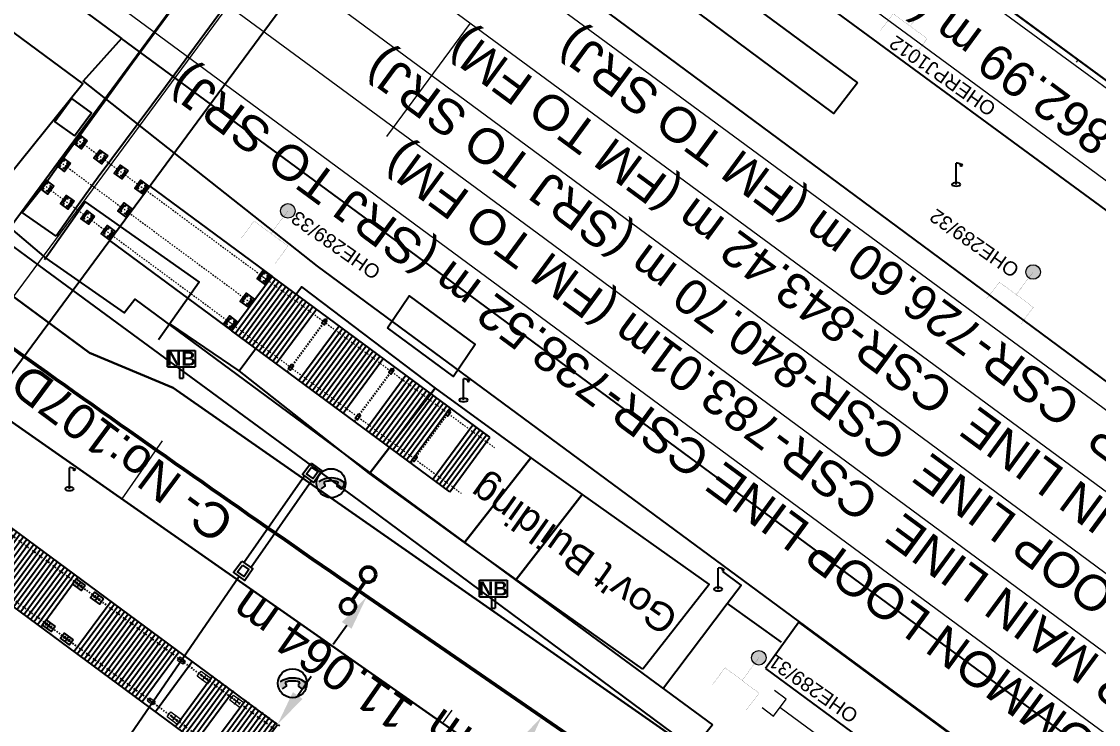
# Model space of a CAD drawing. Header units: metres. Extents: x 644418 to 1306172, y 3366650 to 6747308.
# Drawn here: x 652987.1 to 653063.5, y 3373683.4 to 3373733.2 of the extents above; entities that cross this region are included whole.
import ezdxf
from ezdxf.enums import TextEntityAlignment as Align

# ---------------------------------------------------------------- set-up
doc = ezdxf.new("R2010")
doc.units = ezdxf.units.M
doc.header["$MEASUREMENT"] = 0
doc.linetypes.add('CENTER', pattern=[2, 1.25, -0.25, 0.25, -0.25])
doc.linetypes.add('HIDDEN', pattern=[0.375, 0.25, -0.125])
doc.layers.get('Defpoints').update_dxf_attribs({"lineweight": 0})
for name, color, linetype in [('AA_P_CEN_0.05', 2, 'CENTER'), ('AA_P_CON_0.30', 1, 'Continuous'), ('BASE PLATE', 1, 'Continuous'), ('C-ROAD-CNTR-N', 92, 'Continuous'), ('col', 7, 'Continuous'), ('COMPOUND_WALL', 251, 'Continuous'), ('Dimension', 10, 'Continuous'), ('FOOTPATH', 251, 'Continuous'), ('GOVT_BUILDING', 251, 'Continuous'), ('GRILL', 251, 'Continuous'), ('LAMP_POST', 7, 'Continuous'), ('NAME_BOARD', 251, 'Continuous'), ('PLATFORM', 7, 'Continuous'), ('PROPOSED DFCC FORMATION LINE', 187, 'Continuous'), ('RETAINING_WALL', 142, 'Continuous'), ('SHED', 252, 'Continuous'), ('STEPS', 7, 'Continuous'), ('Telephone_Pole', 251, 'Continuous'), ('TOPO_TELEPHONE_POLE', 8, 'Continuous'), ('TOPO_TEXT', 251, 'Continuous')]:
    doc.layers.add(name, color=color, linetype=linetype)
for name, color, linetype, lineweight in [('Existing Chainage', 7, 'Continuous', 0), ('Existing IR Track', 143, 'Continuous', 0), ('IR Proposed Chainage', 190, 'Continuous', 0), ('IR Proposed Curve_Details', 190, 'Continuous', 0), ('OHE MAST', 8, 'Continuous', 0), ('OHE MAST TEXT', 8, 'Continuous', 0), ('pro Center line', 7, 'Continuous', 0), ('PROPOSED DFCC TOE LINE', 239, 'Continuous', 0), ('PROPOSED DFCC TOE SLOPES', 239, 'Continuous', 0), ('PROPOSED DFCC TOE SLOPES - Cut & Connection', 239, 'Continuous', 0), ("RAJPURA STN. SRJ's", 251, 'Continuous', 0), ('st-obj', 4, 'Continuous', 20)]:
    doc.layers.add(name, color=color, linetype=linetype, lineweight=lineweight)
doc.styles.add('NB', font='swissbo.ttf', dxfattribs={"height": 1.5})
doc.styles.get("Standard").update_dxf_attribs({"font": 'arial.ttf'})
doc.styles.add('Style-Arial', font='arial.ttf')
doc.dimstyles.new('DIM', dxfattribs={"dimtxt": 2.5, "dimasz": 2.5, "dimexe": 0.18, "dimexo": 0.0625, "dimgap": 0.09, "dimtad": 0, "dimtih": 1, "dimtoh": 1, "dimdec": 3, "dimzin": 0, "dimdsep": 46, "dimtxsty": 'Standard', "dimcen": 0.09, "dimadec": 0, "dimazin": 0, "dimtfac": 1, "dimtdec": 3, "dimtofl": 0, "dimtmove": 0, "dimatfit": 3, "dimfxl": 1, "dimtolj": 1, "dimtzin": 0, "dimarcsym": 0})

# ---------------------------------------------------------------- blocks, each defined once
blk = doc.blocks.new('LP')
for points in [[(0, 0), (0, 1.501)], [(0.252, 1.35), (0.436, 1.35)]]:
    blk.add_lwpolyline(points)
for centre, radius, start, end in [((0.066, 0.986), 0.519, 57.64249, 97.31648), ((0.344, 1.331), 0.094, 11.70118, 168.04763)]:
    blk.add_arc(centre, radius, start, end)
blk.add_ellipse((0.345, 1.357), major_axis=(0.0017, 0.0438), ratio=0.461056, start_param=1.74022, end_param=4.575836)
at = {"extrusion": (0, 0, -1)}
blk.add_ellipse((0, 0.005), major_axis=(0.308, 0), ratio=0.400495, dxfattribs=at)
blk = doc.blocks.new('NB')
for p, q in [((-0.976, 0.818), (-0.976, 1.983)), ((-0.976, 1.983), (0.976, 1.983)), ((0.976, 1.983), (0.976, 0.818)), ((-0.976, 0.818), (0.976, 0.818)), ((-0.132, 0.818), (-0.132, 0)), ((0.132, 0.818), (0.132, 0)), ((-0.132, 0), (0.132, 0))]:
    blk.add_line(p, q)
at = {"style": 'NB', "width": 1.025371}
blk.add_text('NB', height=0.9883, dxfattribs=at).set_placement((0, 1.4), align=Align.MIDDLE)
blk = doc.blocks.new('TP')
at = {"layer": 'Telephone_Pole'}
blk.add_hatch(color=8, dxfattribs=at).paths.add_polyline_path([(0.49, 0.079, -0.516403), (0.502, 0.041, 0.157799), (0.417, -0.191, 0.257253), (0.428, -0.213), (0.701, -0.401, 0.297943), (0.73, -0.402, 0.213635), (0.941, -0.089, 0.292624), (0.86, 0.104, 0.314672), (-0.86, 0.095, 0.297888), (-0.938, -0.102, 0.205841), (-0.73, -0.402, 0.297943), (-0.701, -0.401), (-0.428, -0.213, 0.257253), (-0.417, -0.191, 0.155164), (-0.499, 0.038, -0.510878), (-0.488, 0.076, -0.167449)])
at = {"layer": 'Telephone_Pole', "color": 8}
for p, q in [((-0.701, -0.401), (-0.428, -0.213)), ((-0.442, -0.218), (-0.442, -0.218)), ((0.701, -0.401), (0.428, -0.213)), ((0.442, -0.218), (0.442, -0.218))]:
    blk.add_line(p, q, dxfattribs=at)
blk.add_circle((0, 0), 1.03, dxfattribs=at)
for centre, radius, start, end in [((0.006, -1.131), 1.502, 55.36592, 125.23532), ((-0.48, 0.053), 0.0243, 109.21809, 217.46399), ((-0.818, -0.206), 0.402, 2.18439, 37.46399), ((0.006, -1.342), 1.502, 71.19434, 109.21809), ((0.818, -0.206), 0.402, 141.94645, 177.81561), ((0.483, 0.056), 0.0243, 321.94645, 71.19434), ((0.749, -0.055), 0.194, 350.12305, 55.36592), ((-0.442, -0.192), 0.0258, 304.47763, 2.18439), ((0.442, -0.192), 0.0258, 177.81561, 235.52237), ((0.716, -0.38), 0.0258, 235.52237, 301.88655), ((0.486, -0.009), 0.462, 301.88655, 350.12305)]:
    blk.add_arc(centre, radius, start, end, dxfattribs=at)
blk = doc.blocks.new('OHE MAST')
h = blk.add_hatch(color=256)
edge = h.paths.add_edge_path()
edge.add_arc((0, 0), 0.514, 0, 360)
at = {"const_width": 0.01, "flags": 128}
for points in [[(1.5, 3.5), (1.5, 2), (-1.5, 2), (-1.5, 3.5)], [(0, 2), (0, 0)]]:
    blk.add_lwpolyline(points, dxfattribs=at)
blk.add_circle((0, 0), 0.514)
blk = doc.blocks.new('*D1954')
at = {"layer": 'Defpoints', "color": 0, "transparency": 16777216}
for p in [(653011.621, 3373692.428), (653011.621, 3373692.428), (653005.288, 3373683.355, 1232.384)]:
    blk.add_point(p, dxfattribs=at)
at = {"layer": 'Dimension', "color": 0, "lineweight": -2, "transparency": 16777216}
for p, q in [((653011.672, 3373692.392), (653011.768, 3373692.325)), ((653010.19, 3373690.378), (653009.237, 3373689.012)), ((653006.719, 3373685.405), (653007.672, 3373686.771)), ((653005.339, 3373683.319), (653005.436, 3373683.252))]:
    blk.add_line(p, q, dxfattribs=at)
at = {"layer": 'Dimension', "color": 0, "transparency": 16777216}
for points in [[(653009.848, 3373690.616), (653010.532, 3373690.139), (653011.621, 3373692.428)], [(653006.377, 3373685.644), (653007.061, 3373685.167), (653005.288, 3373683.355)]]:
    blk.add_solid(points, dxfattribs=at)
at = {"layer": 'Dimension', "color": 0, "lineweight": 0, "transparency": 16777216, "insert": (653008.454, 3373687.891), "char_height": 2.5, "attachment_point": 5, "rotation": 145}
blk.add_mtext('\\A1;11.064 m', dxfattribs=at)
blk = doc.blocks.new('*D1967')
at = {"layer": 'Defpoints', "color": 0, "transparency": 16777216}
for p in [(653024.016, 3373683.895), (653024.016, 3373683.895), (653018.688, 3373676.061)]:
    blk.add_point(p, dxfattribs=at)
at = {"layer": 'Dimension', "color": 0, "lineweight": -2, "transparency": 16777216}
for p, q in [((653023.965, 3373683.93), (653023.868, 3373683.996)), ((653022.61, 3373681.828), (653022.121, 3373681.108)), ((653020.094, 3373678.128), (653020.584, 3373678.848)), ((653018.636, 3373676.096), (653018.539, 3373676.162))]:
    blk.add_line(p, q, dxfattribs=at)
at = {"layer": 'Dimension', "color": 0, "transparency": 16777216}
for points in [[(653022.266, 3373682.062), (653022.955, 3373681.594), (653024.016, 3373683.895)], [(653019.749, 3373678.363), (653020.439, 3373677.894), (653018.688, 3373676.061)]]:
    blk.add_solid(points, dxfattribs=at)
at = {"layer": 'Dimension', "color": 0, "lineweight": 0, "transparency": 16777216, "insert": (653021.352, 3373679.978), "char_height": 2.5, "attachment_point": 5, "rotation": 145}
blk.add_mtext('\\A1;9.475 m', dxfattribs=at)
blk = doc.blocks.new('hUME')
at = {"color": 6, "elevation": 267.597}
blk.add_lwpolyline([(653122.545, 3373621.784), (653123.318, 3373621.235), (653122.75, 3373620.412), (653121.938, 3373620.995), (653122.54, 3373621.777)], dxfattribs=at)
at = {"color": 6}
for points in [[(653117.787, 3373614.738), (653122.106, 3373620.931)], [(653118.279, 3373614.395), (653122.598, 3373620.587)], [(653117.647, 3373614.841), (653118.419, 3373614.292), (653117.852, 3373613.468), (653117.04, 3373614.052), (653117.641, 3373614.834)]]:
    blk.add_lwpolyline(points, dxfattribs=at)
at = {"color": 6, "elevation": 267.597}
blk.add_lwpolyline([(653122.586, 3373621.51), (653123.041, 3373621.186), (653122.701, 3373620.693), (653122.223, 3373621.037)], close=True, dxfattribs=at)
at = {"color": 6}
blk.add_lwpolyline([(653117.688, 3373614.566), (653118.143, 3373614.243), (653117.803, 3373613.75), (653117.324, 3373614.094)], close=True, dxfattribs=at)
blk = doc.blocks.new('A$C23ec8c73')
at = {"layer": 'BASE PLATE', "elevation": -86491}
blk.add_lwpolyline([(350, 350), (-350, 350), (-350, -350), (350, -350)], close=True, dxfattribs=at)
at = {"layer": 'col', "color": 1, "ltscale": 1.5, "elevation": -86491}
for points in [[(206, 204, 0.373119), (191, 216), (-191, 216, 0.373119), (-206, 204), (-217, 131, -0.373119), (-224, 125), (-225, 125), (-225, 225), (225, 225), (225, 125), (224, 125, -0.373119), (217, 131)], [(206, -204, -0.373119), (191, -216), (-191, -216, -0.373119), (-206, -204), (-217, -131, 0.373119), (-224, -125), (-225, -125), (-225, -225), (225, -225), (225, -125), (224, -125, 0.373119), (217, -131)]]:
    blk.add_lwpolyline(points, format="xyb", close=True, dxfattribs=at)
blk = doc.blocks.new('PD6')
at = {"color": 0, "elevation": -379564}
blk.add_lwpolyline([(778187, -183807), (778139, -183801, -0.373885), (778127, -183787), (778127, -183666), (778127, -183545, -0.373885), (778139, -183531), (778187, -183525, 0.373885), (778193, -183518), (778193, -183516), (778123, -183516), (778053, -183516), (778053, -183518, 0.373885), (778059, -183525), (778108, -183531, -0.373885), (778120, -183545), (778120, -183666), (778120, -183787, -0.373885), (778108, -183801), (778059, -183807, 0.373885), (778053, -183814), (778053, -183816), (778123, -183816), (778193, -183816), (778193, -183814, 0.373885), (778187, -183807)], format="xyb", dxfattribs=at)
at = {"layer": 'st-obj', "color": 0, "linetype": 'Continuous', "elevation": -379564}
blk.add_lwpolyline([(777973, -183441), (778273, -183441), (778273, -183891), (777973, -183891)], close=True, dxfattribs=at)
blk = doc.blocks.new('*U7213')
at = {"color": 1}
blk.add_line((2200, 0), (-2200, 0), dxfattribs=at)
blk = doc.blocks.new('*U7214')
at = {"color": 0, "linetype": 'ByBlock', "lineweight": -2}
for p in [(0, 0), (0, -300), (0, -600), (0, -900), (0, -1200), (0, -1500), (0, -1800), (0, -2100), (0, -2400), (0, -2700), (0, -3000), (0, -3300), (0, -3600), (0, -3900), (0, -4200), (0, -4500), (0, -4800), (0, -5100), (0, -5400), (0, -5700), (0, -6000), (0, -6300), (0, -6600), (0, -6900), (0, -7200), (0, -7500)]:
    blk.add_blockref('*U7213', p, dxfattribs=at)
blk = doc.blocks.new('*U7215')
at = {"color": 1}
blk.add_line((2200, 0), (-2200, 0), dxfattribs=at)
blk = doc.blocks.new('*U7216')
at = {"color": 0, "linetype": 'ByBlock', "lineweight": -2}
for p in [(0, 0), (0, -300), (0, -600), (0, -900), (0, -1200), (0, -1500), (0, -1800), (0, -2100), (0, -2400), (0, -2700), (0, -3000), (0, -3300), (0, -3600), (0, -3900), (0, -4200), (0, -4500), (0, -4800)]:
    blk.add_blockref('*U7215', p, dxfattribs=at)
at = {"color": 0, "linetype": 'ByBlock', "lineweight": -2, "transparency": 16777216}
for p in [(0, -5100), (0, -5400), (0, -5700), (0, -6000)]:
    blk.add_blockref('*U7215', p, dxfattribs=at)
blk = doc.blocks.new('*U7217')
at = {"color": 1}
blk.add_line((2200, 0), (-2200, 0), dxfattribs=at)
blk = doc.blocks.new('*U7218')
at = {"color": 0, "linetype": 'ByBlock', "lineweight": -2}
for p in [(0, 0), (0, -300), (0, -600), (0, -900), (0, -1200), (0, -1500), (0, -1800)]:
    blk.add_blockref('*U7217', p, dxfattribs=at)
blk = doc.blocks.new('*U7219')
at = {"color": 1}
blk.add_line((2200, 0), (-2200, 0), dxfattribs=at)
blk = doc.blocks.new('*U7220')
at = {"color": 0, "linetype": 'ByBlock', "lineweight": -2}
for p in [(0, 0), (0, -300), (0, -600), (0, -900), (0, -1200), (0, -1500), (0, -1800)]:
    blk.add_blockref('*U7219', p, dxfattribs=at)
at = {"color": 0, "linetype": 'ByBlock', "lineweight": -2, "transparency": 16777216}
for p in [(0, -2100), (0, -2400), (0, -2700)]:
    blk.add_blockref('*U7219', p, dxfattribs=at)
blk = doc.blocks.new('tatit')
at = {"layer": 'AA_P_CEN_0.05', "ltscale": 0.3}
for p, q in [((71690, -341574, 20514), (71690, -311395, 20514)), ((75290, -335164, 20514), (75290, -311703, 20514)), ((75290, -341574, 251255), (75290, -335164, 251255))]:
    blk.add_line(p, q, dxfattribs=at)
at = {"layer": 'AA_P_CEN_0.05', "color": 1, "linetype": 'HIDDEN', "lineweight": 30, "ltscale": 3}
for points, elevation in [([(96208, -327299), (101008, -327299)], -109302), ([(96208, -333199), (101008, -333199)], -109302), ([(96208, -338192), (101008, -338192)], 59183)]:
    blk.add_lwpolyline(points, dxfattribs=dict(at, elevation=elevation))
at = {"layer": 'AA_P_CON_0.30'}
for p, q in [((70915, -305374, 181753), (160762, -305374, 205967)), ((160762, -311624, 205967), (70915, -311624, 181753)), ((71290, -341574, 1388225), (71290, -311599, 91581)), ((75690, -341574, 1920247), (75690, -311599, 38985)), ((96208, -311624, 20514), (96208, -322399, 20514)), ((101008, -311624, 20514), (101008, -322399, 20514)), ((101008, -322399, 437013), (96208, -322399, 442746)), ((71954, -324364, 172050), (71416, -324364, 172050)), ((75554, -324364, 172050), (75016, -324364, 172050)), ((71954, -325964, 172050), (71416, -325964, 172050)), ((75554, -325964, 172050), (75016, -325964, 172050)), ((71290, -334056, 465691), (75690, -334056, 465691)), ((71290, -341574, 465691), (75690, -341574, 465691))]:
    blk.add_line(p, q, dxfattribs=at)
for points, elevation in [([(96208, -341599), (96208, -322399)], -44394), ([(96208, -322699), (101008, -322699)], -44394), ([(101008, -341599), (101008, -322399)], 20514), ([(96208, -322999), (101008, -322999)], -44394), ([(96208, -323299), (101008, -323299)], -44394), ([(96208, -323599), (101008, -323599)], -44394), ([(96208, -323899), (101008, -323899)], -44394), ([(96208, -324199), (101008, -324199)], -44394), ([(96208, -324199), (101008, -324199)], -44394), ([(96208, -324499), (101008, -324499)], -44394), ([(96208, -324799), (101008, -324799)], -44394), ([(96208, -324799), (101008, -324799)], -44394), ([(96208, -325099), (101008, -325099)], -44394), ([(96208, -325399), (101008, -325399)], -44394), ([(96208, -325699), (101008, -325699)], -44394), ([(96208, -325999), (101008, -325999)], -44394), ([(96208, -326299), (101008, -326299)], -44394), ([(96208, -328299), (101008, -328299)], -44394), ([(96208, -328599), (101008, -328599)], -44394), ([(96208, -328899), (101008, -328899)], -44394), ([(96208, -329199), (101008, -329199)], -44394), ([(96208, -329499), (101008, -329499)], -44394), ([(96208, -329499), (101008, -329499)], -44394), ([(96208, -329799), (101008, -329799)], -44394), ([(96208, -330099), (101008, -330099)], -44394), ([(96208, -330399), (101008, -330399)], -44394), ([(96208, -330699), (101008, -330699)], -44394), ([(96208, -330999), (101008, -330999)], -44394), ([(96208, -331299), (101008, -331299)], -44394), ([(96208, -331299), (101008, -331299)], -44394), ([(96208, -331599), (101008, -331599)], -44394), ([(96208, -331899), (101008, -331899)], -44394), ([(96208, -332199), (101008, -332199)], -44394), ([(96208, -334199), (101008, -334199)], -109302), ([(96208, -334199), (101008, -334199)], -109302), ([(96208, -334499), (101008, -334499)], -109302), ([(96208, -334799), (101008, -334799)], -109302), ([(96208, -335099), (101008, -335099)], -109302), ([(96208, -335399), (101008, -335399)], -109302), ([(96208, -335699), (101008, -335699)], -109302), ([(96208, -335699), (101008, -335699)], -109302), ([(96208, -335999), (101008, -335999)], -109302), ([(96208, -336299), (101008, -336299)], -109302), ([(96208, -336599), (101008, -336599)], -109302), ([(96208, -336899), (101008, -336899)], -109302), ([(96208, -337199), (101008, -337199)], -109302), ([(96208, -337499), (101008, -337499)], -109302), ([(96208, -337499), (101008, -337499)], -109302), ([(96208, -337799), (101008, -337799)], -109302), ([(96208, -338099), (101008, -338099)], -109302), ([(96208, -340099), (101008, -340099)], -109302), ([(96208, -340399), (101008, -340399)], -109302), ([(101008, -341599), (101008, -340099)], -44394), ([(96208, -340699), (101008, -340699)], -109302), ([(96208, -340999), (101008, -340999)], -109302), ([(96208, -341299), (101008, -341299)], -109302), ([(96208, -341599), (101008, -341599)], -109302)]:
    blk.add_lwpolyline(points, dxfattribs=dict(at, elevation=elevation))
for points, elevation in [([(71915, -324764), (71465, -324764), (71465, -323964), (71915, -323964)], 172050), ([(75515, -324764), (75065, -324764), (75065, -323964), (75515, -323964)], 172050), ([(71915, -326364), (71465, -326364), (71465, -325564), (71915, -325564)], 172050), ([(75515, -326364), (75065, -326364), (75065, -325564), (75515, -325564)], 172050), ([(96433, -327199), (96783, -327199), (96783, -327399), (96433, -327399)], -44394), ([(100783, -327199), (100433, -327199), (100433, -327399), (100783, -327399)], -44394), ([(96433, -333099), (96783, -333099), (96783, -333299), (96433, -333299)], -44394), ([(100783, -333099), (100433, -333099), (100433, -333299), (100783, -333299)], -44394), ([(96433, -338092), (96783, -338092), (96783, -338292), (96433, -338292)], 124090), ([(100783, -338092), (100433, -338092), (100433, -338292), (100783, -338292)], 124090)]:
    blk.add_lwpolyline(points, close=True, dxfattribs=dict(at, elevation=elevation))
at = {"layer": 'AA_P_CON_0.30', "elevation": 172050}
for points in [[(71620, -324564), (71760, -324564), (71760, -324563, 0.369939), (71754, -324556), (71705, -324548, -0.369939), (71693, -324535), (71693, -324193, -0.369939), (71705, -324179), (71754, -324172, 0.369939), (71760, -324165), (71760, -324164), (71620, -324164), (71620, -324165, 0.369939), (71626, -324172), (71674, -324179, -0.369939), (71686, -324193), (71686, -324535, -0.369939), (71674, -324548), (71626, -324556, 0.369939), (71620, -324563)], [(75220, -324564), (75360, -324564), (75360, -324563, 0.369939), (75354, -324556), (75305, -324548, -0.369939), (75293, -324535), (75293, -324193, -0.369939), (75305, -324179), (75354, -324172, 0.369939), (75360, -324165), (75360, -324164), (75220, -324164), (75220, -324165, 0.369939), (75226, -324172), (75274, -324179, -0.369939), (75286, -324193), (75286, -324535, -0.369939), (75274, -324548), (75226, -324556, 0.369939), (75220, -324563)], [(71620, -326164), (71760, -326164), (71760, -326163, 0.369939), (71754, -326156), (71705, -326148, -0.369939), (71693, -326135), (71693, -325793, -0.369939), (71705, -325779), (71754, -325772, 0.369939), (71760, -325765), (71760, -325764), (71620, -325764), (71620, -325765, 0.369939), (71626, -325772), (71674, -325779, -0.369939), (71686, -325793), (71686, -326135, -0.369939), (71674, -326148), (71626, -326156, 0.369939), (71620, -326163)], [(75220, -326164), (75360, -326164), (75360, -326163, 0.369939), (75354, -326156), (75305, -326148, -0.369939), (75293, -326135), (75293, -325793, -0.369939), (75305, -325779), (75354, -325772, 0.369939), (75360, -325765), (75360, -325764), (75220, -325764), (75220, -325765, 0.369939), (75226, -325772), (75274, -325779, -0.369939), (75286, -325793), (75286, -326135, -0.369939), (75274, -326148), (75226, -326156, 0.369939), (75220, -326163)]]:
    blk.add_lwpolyline(points, format="xyb", close=True, dxfattribs=at)
at = {"layer": 'pro Center line', "color": 2, "linetype": 'CENTER', "lineweight": 0}
for p, q in [((96608, -305330, -740682), (96608, -322324, -139516)), ((98608, -305330, -368132), (98608, -322324, 233033)), ((100608, -305330, 4417), (100608, -322324, 605582)), ((96608, -321649, -44394), (96608, -342309, -44394)), ((100608, -321649, -44394), (100608, -342309, -44394))]:
    blk.add_line(p, q, dxfattribs=at)
at = {"layer": 'pro Center line', "color": 2, "lineweight": 0}
blk.add_line((62391, -308499, 181753), (165582, -308499, 206086), dxfattribs=at)
at = {"layer": 'st-obj', "color": 1, "linetype": 'Continuous'}
for p, q in [((71954, -335414, -269160), (71416, -335414, -269160)), ((75554, -335414, 176017), (75016, -335414, 176017)), ((75026, -338279, -1118623), (75563, -338279, -1118623))]:
    blk.add_line(p, q, dxfattribs=at)
for points, elevation in [([(71915, -335864), (71465, -335864), (71465, -334964), (71915, -334964)], -269160), ([(75515, -335864), (75065, -335864), (75065, -334964), (75515, -334964)], 176017), ([(75515, -338729), (75065, -338729), (75065, -337829), (75515, -337829)], -1118623)]:
    blk.add_lwpolyline(points, close=True, dxfattribs=dict(at, elevation=elevation))
for points, elevation in [([(71620, -335664), (71760, -335664), (71760, -335663, 0.369939), (71754, -335656), (71705, -335648, -0.369939), (71693, -335635), (71693, -335193, -0.369939), (71705, -335179), (71754, -335172, 0.369939), (71760, -335165), (71760, -335164), (71620, -335164), (71620, -335165, 0.369939), (71626, -335172), (71674, -335179, -0.369939), (71686, -335193), (71686, -335635, -0.369939), (71674, -335648), (71626, -335656, 0.369939), (71620, -335663)], -269160), ([(75220, -335664), (75360, -335664), (75360, -335663, 0.369939), (75354, -335656), (75305, -335648, -0.369939), (75293, -335635), (75293, -335193, -0.369939), (75305, -335179), (75354, -335172, 0.369939), (75360, -335165), (75360, -335164), (75220, -335164), (75220, -335165, 0.369939), (75226, -335172), (75274, -335179, -0.369939), (75286, -335193), (75286, -335635, -0.369939), (75274, -335648), (75226, -335656, 0.369939), (75220, -335663)], 176017), ([(75220, -338529), (75360, -338529), (75360, -338528, 0.369939), (75354, -338521), (75305, -338513, -0.369939), (75293, -338500), (75293, -338058, -0.369939), (75305, -338044), (75354, -338037, 0.369939), (75360, -338030), (75360, -338029), (75220, -338029), (75220, -338030, 0.369939), (75226, -338037), (75274, -338044, -0.369939), (75286, -338058), (75286, -338500, -0.369939), (75274, -338513), (75226, -338521, 0.369939), (75220, -338528)], -1118623)]:
    blk.add_lwpolyline(points, format="xyb", close=True, dxfattribs=dict(at, elevation=elevation))
at = {"color": 4, "xscale": -1, "rotation": 180}
for p in [(96608, -305799, -724584), (98608, -305799, -352035), (100608, -305799, 107005), (96608, -307599, -662727), (100608, -307599, 168863), (96608, -309399, -600869), (100608, -309399, 230720), (96608, -311199, -539012), (98608, -311199, -166463), (100608, -311199, 206086), (96608, -321974, -379330), (98608, -321974, -6781), (100608, -321974, 365768)]:
    blk.add_blockref('A$C23ec8c73', p, dxfattribs=at)
at = {"color": 1}
for name, p in [('*U7214', (73490, -316489, 1178868)), ('*U7216', (73490, -326907, 1178868)), ('*U7218', (73541, -335843, 1625989)), ('*U7220', (73541, -338729, -1118623))]:
    blk.add_blockref(name, p, dxfattribs=at)
at = {"layer": 'st-obj', "color": 1, "linetype": 'Continuous'}
for p in [(-706434, -149738, 767164), (-702834, -149738, 767164)]:
    blk.add_blockref('PD6', p, dxfattribs=at)

msp = doc.modelspace()

# ---------------------------------------------------------------- linework, layer by layer
at = {"color": 6}
msp.add_line((653002.5624, 3373693.8506), (652978.504, 3373658.8291), dxfattribs=at)
at = {"layer": 'C-ROAD-CNTR-N', "color": 190, "linetype": 'Continuous', "lineweight": 50, "flags": 128}
msp.add_lwpolyline([(653011.0449, 3373692.8242, -0.0072579), (652969.6208, 3373722.2339)], format="xyb", dxfattribs=at)
for points in [[(653010.5871, 3373692.1639), (653011.5027, 3373693.4847)], [(653100.9757, 3373630.92), (653011.0449, 3373692.8242)]]:
    msp.add_lwpolyline(points, dxfattribs=at)
at = {"layer": 'C-ROAD-CNTR-N', "color": 190, "linetype": 'Continuous', "lineweight": 50}
for centre in [(653011.715, 3373693.9766), (653010.2819, 3373691.7236)]:
    msp.add_circle(centre, 0.5357, dxfattribs=at)
at = {"layer": 'COMPOUND_WALL', "linetype": 'Continuous'}
msp.add_polyline3d([(653002.559, 3373708.426, 271.221), (652997.695, 3373711.737, 271.038)], dxfattribs=at)
at = {"layer": 'Existing Chainage', "color": 0, "linetype": 'Continuous', "lineweight": 13, "flags": 128}
msp.add_lwpolyline([(653013.0349, 3373725.0236), (653018.9661, 3373733.0747)], dxfattribs=at)
at = {"layer": 'Existing IR Track', "flags": 128}
for points in [[(653234.492, 3373580.3378), (653214.9833, 3373595.7835), (653200.9834, 3373607.9227), (653187.3821, 3373619.8394), (653168.6291, 3373636.1263), (653156.4805, 3373646.489), (653153.5116, 3373649.0447), (653149.8458, 3373652.2738), (653141.9771, 3373659.1641), (653136.4367, 3373663.9879), (653126.201, 3373672.9183), (653117.4788, 3373680.4895), (653087.364, 3373704.6777), (653056.855, 3373727.188), (653018.3304, 3373755.5417), (652949.7314, 3373806.0918)], [(653234.492, 3373580.3378), (653224.6418, 3373587.5982), (653214.4132, 3373595.1387), (653210.9529, 3373597.7348), (653205.1557, 3373602.0288), (653199.5081, 3373606.172), (653198.8602, 3373606.6507), (653185.2288, 3373616.7202), (653173.8471, 3373625.0578), (653162.7214, 3373633.2078), (653148.8836, 3373643.3005), (653135.9219, 3373652.7543), (653117.1724, 3373666.5456), (653081.2038, 3373693.0024), (653047.7357, 3373717.6201), (653030.0984, 3373730.5933), (653015.4925, 3373741.3414), (652997.404, 3373754.6522), (652981.2511, 3373766.5497)], [(653174.1568, 3373601.5586), (653150.8967, 3373618.7451), (653124.3648, 3373638.158), (653088.091, 3373664.889), (653052.5048, 3373691.1437), (653021.0346, 3373714.3765), (652988.1136, 3373738.659), (652952.7205, 3373764.7408)], [(652978.5385, 3373762.8814), (652994.7899, 3373750.8853), (653012.7619, 3373737.6453), (653027.2504, 3373726.9717), (653044.9872, 3373713.8992), (653078.4328, 3373689.2511), (653095.5978, 3373676.6021), (653114.3889, 3373662.778), (653132.956, 3373649.093), (653146.0846, 3373639.5004), (653160.0914, 3373629.238), (653171.0029, 3373621.2047), (653182.4587, 3373612.7706)], [(652975.7786, 3373759.1557), (652993.9181, 3373745.7628), (653010.0019, 3373733.9256), (653026.3209, 3373721.9154), (653042.2237, 3373710.1702), (653058.3068, 3373698.2919), (653075.6422, 3373685.4862), (653093.3343, 3373672.417), (653111.5589, 3373658.9601), (653130.0925, 3373645.275), (653143.2285, 3373635.6585), (653156.6954, 3373625.7997), (653168.1467, 3373617.3529), (653179.7269, 3373608.8101)], [(652973.0824, 3373755.511), (652990.9668, 3373742.2987), (653007.2986, 3373730.2648), (653023.685, 3373718.1906), (653039.5114, 3373706.5041), (653055.4056, 3373694.7677), (653072.9272, 3373681.8171), (653090.5717, 3373668.7758), (653108.856, 3373655.3032), (653127.204, 3373641.7838), (653140.5421, 3373632.0156), (653153.8129, 3373622.2966), (653165.4395, 3373613.6909), (653176.9941, 3373605.1382)], [(653208.6326, 3373570.0166), (653191.6631, 3373581.2112), (653187.8748, 3373583.4691), (653183.7851, 3373585.8114), (653169.2489, 3373593.9716), (653142.2016, 3373610.4694), (653126.8177, 3373621.2183), (653087.2801, 3373650.3681), (653040.9011, 3373684.5495)]]:
    msp.add_lwpolyline(points, dxfattribs=at)
at = {"layer": 'FOOTPATH', "linetype": 'Continuous'}
msp.add_polyline3d([(653036.132, 3373683.323, 270.021), (653034.781, 3373681.656, 270.027), (653011.079, 3373699.229, 270.033), (652993.929, 3373711.826, 270.003), (652988.4, 3373715.876, 269.956), (652980.742, 3373721.513, 269.456), (652971.599, 3373728.332, 269.492), (652967.444, 3373731.492, 269.56), (652959.926, 3373736.882, 269.552), (652940.35, 3373751.25, 269.631), (652941.145, 3373752.3, 269.643), (652942.347, 3373753.877, 269.721), (652961.624, 3373739.547, 269.632), (652960.646, 3373737.97, 269.567), (652968.037, 3373732.45, 269.592), (652972.271, 3373729.269, 269.541), (652982.131, 3373722.094, 269.528), (652988.866, 3373716.41, 269.952), (652994.415, 3373712.523, 270.049), (652995.181, 3373713.497, 270.08), (653012.257, 3373700.883, 270.05)], close=True, dxfattribs=at)
at = {"layer": 'GOVT_BUILDING', "linetype": 'Continuous'}
for points in [[(652917.016, 3373783.788, 271.437), (652991.476, 3373728.752, 271.62), (652985.251, 3373721.047, 271.485), (652961.4714, 3373738.087, 271.3845), (652962.4069, 3373739.6768, 271.4645), (652942.5076, 3373754.6555, 271.5535), (652941.4394, 3373753.2789, 271.4755), (652918.9903, 3373769.9804, 272.637), (652916.9467, 3373767.2973, 272.6264), (652908.8238, 3373773.2744, 271.302)], [(652990.897, 3373725.066, 271.718), (652992.107, 3373726.698, 271.493), (652990.709, 3373727.718, 271.345), (652989.4916, 3373726.076, 271.345)], [(653002.559, 3373708.426, 271.221), (653006.978, 3373714.37, 271.23), (653016.473, 3373707.196, 270.72), (653011.811, 3373701.136, 271.529)], [(653031.19, 3373687.269, 271.632), (653022.205, 3373693.634, 272.107), (653026.894, 3373699.653, 270.278), (653035.8874, 3373693.2821, 270.278)]]:
    msp.add_polyline3d(points, close=True, dxfattribs=at)
msp.add_polyline3d([(652988.7644, 3373716.3037, 271.465), (652991.64, 3373720.394, 271.465), (652999.735, 3373714.703, 271.242), (652996.8594, 3373710.6127, 271.242)], dxfattribs=at)
at = {"layer": 'GRILL', "linetype": 'Continuous'}
for points in [[(653046.399, 3373728.835, 270.31), (653044.721, 3373726.672, 270.386), (653033.504, 3373735.029, 270.377), (653035.149, 3373737.149, 270.599), (653046.399, 3373728.835, 270.31)], [(653032.644, 3373685.946, 271.221), (653037.157, 3373691.921, 271.293), (653038.152, 3373693.239, 271.178), (653036.852, 3373694.193, 271.126)], [(653037.157, 3373691.921, 271.293), (653040.998, 3373689.196, 270.121)]]:
    msp.add_polyline3d(points, dxfattribs=at)
at = {"layer": 'IR Proposed Chainage', "flags": 128}
msp.add_lwpolyline([(652994.2839, 3373699.3466), (652997.1441, 3373703.4477)], dxfattribs=at)
at = {"layer": 'PLATFORM', "linetype": 'Continuous'}
for points in [[(652787.281, 3373867.995, 269.725), (652708.632, 3373927.338, 269.766), (652692.95, 3373941.469, 269.686), (652678.59, 3373955.058, 269.695), (652674.622, 3373959.05, 269.053), (652678.341, 3373964.85, 269.039), (652683.99, 3373960.684, 269.712), (652699.484, 3373949.247, 269.724), (652715.759, 3373937.292, 269.727), (652795.422, 3373878.576, 269.773), (652833.403, 3373850.6, 269.735), (652875.739, 3373819.35, 269.687), (652897.194, 3373803.553, 269.639), (652919.463, 3373787.155, 269.636), (652994.236, 3373731.977, 269.692), (652991.521, 3373728.951, 269.642)], [(653113.29, 3373675.142, 268.878), (653113.801, 3373675.867, 268.858), (653115.666, 3373677.901, 268.873), (653116.492, 3373679.074, 268.871), (653111.237, 3373683.575, 269.527), (653102.705, 3373690.716, 269.503), (653074.593, 3373712.055, 269.536), (653034.011, 3373741.861, 269.534), (652986.021, 3373777.355, 269.532)], [(652979.135, 3373770.293, 269.511), (653028.214, 3373734.174, 269.551), (653069.051, 3373703.964, 269.553), (653096.933, 3373683.524, 269.558), (653101.589, 3373680.073, 268.752), (653104.004, 3373683.171, 269.078), (653108.457, 3373680.268, 269.511), (653113.801, 3373675.867, 268.858)], [(653039.892, 3373687.324, 270.074), (653086.129, 3373653.227, 270), (653088.434, 3373656.516, 270.138), (653042.235, 3373690.598, 270.117), (653039.892, 3373687.324, 270.074)]]:
    msp.add_polyline3d(points, dxfattribs=at)
msp.add_polyline3d([(653133.564, 3373622.078, 268.998), (653137.196, 3373626.382, 268.851), (653132.641, 3373629.898, 269.688), (653011.325, 3373719.384, 269.843), (652994.236, 3373731.977, 269.692), (652991.521, 3373728.951, 269.642), (653008.106, 3373715.846, 269.909), (653088.505, 3373656.501, 269.827), (653087.668, 3373655.169, 269.785), (653129.261, 3373625.057, 269.744)], close=True, dxfattribs=at)
at = {"layer": 'PROPOSED DFCC FORMATION LINE', "lineweight": 0, "flags": 128}
for points in [[(653174.9741, 3373647.0419), (653168.4839, 3373651.9471), (653168.0052, 3373652.3075), (653161.0146, 3373657.5483), (653154.0058, 3373662.7687), (653152.482, 3373663.8998), (653146.9821, 3373667.9729), (653139.9467, 3373673.1654), (653136.4057, 3373675.7732), (653132.9029, 3373678.3504), (653125.8539, 3373683.5325), (653120.2943, 3373687.6188), (653104.1789, 3373699.4634), (653088.0636, 3373711.3081), (653071.9483, 3373723.1527), (653055.8329, 3373734.9974), (653039.7176, 3373746.842), (653023.6022, 3373758.6867), (653007.4869, 3373770.5313), (652991.3716, 3373782.376), (652975.2562, 3373794.2206)], [(653175.0043, 3373647.0817), (653168.514, 3373651.987), (653168.0352, 3373652.3474), (653161.0445, 3373657.5883), (653154.0356, 3373662.8088), (653152.5118, 3373663.94), (653147.0118, 3373668.0131), (653139.9763, 3373673.2056), (653136.4353, 3373675.8135), (653132.9325, 3373678.3907), (653125.8835, 3373683.5728), (653120.3239, 3373687.659), (653104.2086, 3373699.5037), (653088.0932, 3373711.3483), (653071.9779, 3373723.193), (653055.8625, 3373735.0377), (653039.7472, 3373746.8823), (653023.6318, 3373758.727), (653007.5165, 3373770.5716), (652991.4012, 3373782.4163), (652975.2858, 3373794.2609)]]:
    msp.add_lwpolyline(points, dxfattribs=at)
at = {"layer": 'PROPOSED DFCC TOE LINE', "lineweight": 0}
msp.add_lwpolyline([(653174.8477, 3373646.8753), (653168.395, 3373651.829), (653167.9189, 3373652.1929), (653160.9425, 3373657.4517), (653153.9864, 3373662.7426), (653152.4712, 3373663.8852), (653146.9821, 3373667.9729), (653139.934, 3373673.1481), (653136.3744, 3373675.7307), (653132.8294, 3373678.2505), (653125.7722, 3373683.4213), (653120.2124, 3373687.5074), (653104.1213, 3373699.385), (653087.996, 3373711.2161), (653071.7052, 3373722.822), (653055.5772, 3373734.6494), (653039.3374, 3373746.3247), (653023.3677, 3373758.3676), (653006.9778, 3373769.8386), (652990.7077, 3373781.4728), (652974.8245, 3373793.6333)], dxfattribs=at)
at = {"layer": 'PROPOSED DFCC TOE SLOPES', "flags": 128}
msp.add_lwpolyline([(653062.0573, 3373730.4845), (653061.913, 3373730.2882)], dxfattribs=at)
at = {"layer": 'PROPOSED DFCC TOE SLOPES - Cut & Connection', "color": 190, "flags": 128}
for points in [[(653009.8239, 3373700.0424), (653010.1301, 3373700.4815)], [(653009.8239, 3373700.0424), (653010.1301, 3373700.4815)], [(653017.634, 3373684.3725), (653017.0421, 3373683.5237)], [(653017.634, 3373684.3725), (653017.0421, 3373683.5237)]]:
    msp.add_lwpolyline(points, dxfattribs=at)
at = {"layer": "RAJPURA STN. SRJ's", "color": 143, "flags": 128}
msp.add_lwpolyline([(653039.6388, 3373684.5469), (653040.4599, 3373683.9463), (653041.3422, 3373685.1526), (653040.5211, 3373685.7532)], dxfattribs=at)
at = {"layer": 'RETAINING_WALL', "lineweight": 30, "flags": 128}
for points in [[(653168.4339, 3373578.5016), (653123.9085, 3373609.2276), (653070.2451, 3373646.3873), (653022.0937, 3373679.8879), (653003.5295, 3373692.8604), (652984.486, 3373706.1419), (652977.8617, 3373710.7731), (652969.5004, 3373718.3377), (652963.8622, 3373722.2799), (652957.5649, 3373726.6533), (652953.5961, 3373729.431), (652948.8203, 3373732.8108), (652943.5434, 3373736.5222), (652938.6545, 3373740.0061), (652930.6151, 3373745.673), (652923.372, 3373749.7005), (652919.4589, 3373752.6204), (652897.8079, 3373770.1353), (652886.6069, 3373781.7343), (652863.9312, 3373801.6721)], [(653172.5623, 3373585.3758), (653125.2367, 3373618.3813), (653075.7646, 3373652.8838), (653012.3412, 3373697.1161), (652997.8801, 3373707.2126), (652991.967, 3373709.705), (652968.3365, 3373727.1216), (652954.2028, 3373737.6703), (652930.8414, 3373754.8238), (652923.6346, 3373760.2803), (652913.6398, 3373768.8826), (652896.395, 3373783.539)]]:
    msp.add_lwpolyline(points, dxfattribs=at)
at = {"layer": 'SHED', "linetype": 'Continuous'}
for points in [[(653013.073, 3373711.472, 272.39), (653014.617, 3373713.737, 272.362), (653019.3, 3373710.293, 272.044), (653017.7559, 3373708.0279, 272.044)], [(653011.811, 3373701.136, 271.529), (653016.473, 3373707.196, 270.72), (653023.256, 3373702.254, 270.842), (653018.5382, 3373696.2556, 272.107)], [(653023.256, 3373702.254, 270.842), (653026.894, 3373699.653, 270.278), (653022.205, 3373693.634, 272.107), (653018.5382, 3373696.2556, 272.107)]]:
    msp.add_polyline3d(points, close=True, dxfattribs=at)
at = {"layer": 'STEPS', "linetype": 'Continuous'}
for points in [[(652989.586, 3373717.971, 269.721), (652987.191, 3373719.638, 269.724), (652988.935, 3373721.842, 271.332), (652990.325, 3373723.805, 271.371), (652994.987, 3373730.237, 276.052), (653016.877, 3373759.972, 276.407)], [(653019.19, 3373758.173, 276.434), (652997.345, 3373728.543, 276.036), (652992.583, 3373722.154, 271.386), (652991.168, 3373720.202, 271.335), (652989.586, 3373717.971, 269.721)]]:
    msp.add_polyline3d(points, dxfattribs=at)

# ---------------------------------------------------------------- block references
at = {"color": 2, "xscale": 0.001, "yscale": 0.001, "zscale": 0.001, "rotation": 53.55599466207241}
msp.add_blockref('tatit', (652685.5504, 3373825.3752, 766.6929), dxfattribs=at)
at = {"color": 2}
msp.add_blockref('hUME', (-114.8833, 80.0906), dxfattribs=at)
at = {"layer": 'LAMP_POST', "linetype": 'Continuous'}
for p in [(653053.41, 3373721.631, 270.527), (653018.469, 3373706.347, 273.21), (652990.53, 3373700.053, 270.96), (653036.527, 3373692.943, 271.86)]:
    msp.add_blockref('LP', p, dxfattribs=at)
at = {"layer": 'NAME_BOARD', "linetype": 'Continuous'}
for p in [(652998.467, 3373707.89, 270.959), (653020.584, 3373691.592, 271.007)]:
    msp.add_blockref('NB', p, dxfattribs=at)
at = {"layer": 'OHE MAST', "color": 2, "rotation": 143.3908318566117}
for p in [(653051.329, 3373734.459), (653006.022, 3373719.756), (653058.852, 3373715.425), (653039.412, 3373688.082)]:
    msp.add_blockref('OHE MAST', p, dxfattribs=at)
at = {"layer": 'TOPO_TELEPHONE_POLE', "linetype": 'Continuous'}
for p in [(653009.084, 3373700.454, 270.46), (653006.345, 3373686.274, 270.403)]:
    msp.add_blockref('TP', p, dxfattribs=at)

# ---------------------------------------------------------------- texts
at = {"layer": 'IR Proposed Curve_Details', "linetype": 'Continuous', "style": 'Style-Arial'}
msp.add_text('C- No:107D', height=2.5, rotation=143.341347, dxfattribs=at).set_placement((653002.4131, 3373698.0736))
at = {"layer": 'OHE MAST TEXT'}
for s, p in [('OHERPJ1012', (653052.4346, 3373729.3233, 269.5347)), ('OHE289/33', (653009.4201, 3373717.3203)), ('OHE289/32', (653054.6903, 3373717.4619)), ('OHE289/31', (653043.2725, 3373685.8798))]:
    msp.add_text(s, height=1, rotation=145, dxfattribs=at).set_placement(p, align=Align.MIDDLE_CENTER)
at = {"layer": "RAJPURA STN. SRJ's", "color": 7}
for s, p in [('DN LOOP  CSR-862.99 m (SRJ TO FM)', (653085.8663, 3373709.9853)), ('DN MAIN LINE  CSR-843.42 m (FM TO FM)', (653073.8684, 3373692.0517)), ('DN LOOP  CSR-726.60 m (FM TO SRJ)', (653076.6304, 3373695.8068)), ('UP LOOP LINE  CSR-840.70 m (SRJ TO SRJ)', (653071.1358, 3373688.3035)), ('COMMON LOOP LINE CSR-738.52 m (SRJ TO SRJ)', (653065.6819, 3373680.9157)), ('UP MAIN LINE  CSR-783.01m (FM TO FM)', (653068.4244, 3373684.633))]:
    msp.add_text(s, height=2.5, rotation=143.627903, dxfattribs=at).set_placement(p)
at = {"layer": 'TOPO_TEXT'}
msp.add_text("Gov't Building", height=2, rotation=144.684956, dxfattribs=at).set_placement((653026.2764, 3373695.3382), align=Align.MIDDLE_CENTER)

# ---------------------------------------------------------------- dimensions: what is measured, and where the dimension line sits
at = {"layer": 'Dimension', "color": 190, "lineweight": 0}
for p1, p2, picture, middle in [((653005.2879, 3373683.3552, 1232.384), (653011.6209, 3373692.4277), '*D1954', (653008.4544, 3373687.8915)), ((653018.688, 3373676.061), (653024.0165, 3373683.8952), '*D1967', (653021.3522, 3373679.9781))]:
    dim = msp.add_aligned_dim(p1=p1, p2=p2, distance=0, dimstyle='DIM', override={"dimpost": ' m', "dimtmove": 2}, dxfattribs=at)
    dim.commit()
    dim.dimension.update_dxf_attribs({"geometry": picture, "text_midpoint": middle, "text_rotation": 145})

doc.saveas('drawing.dxf')
